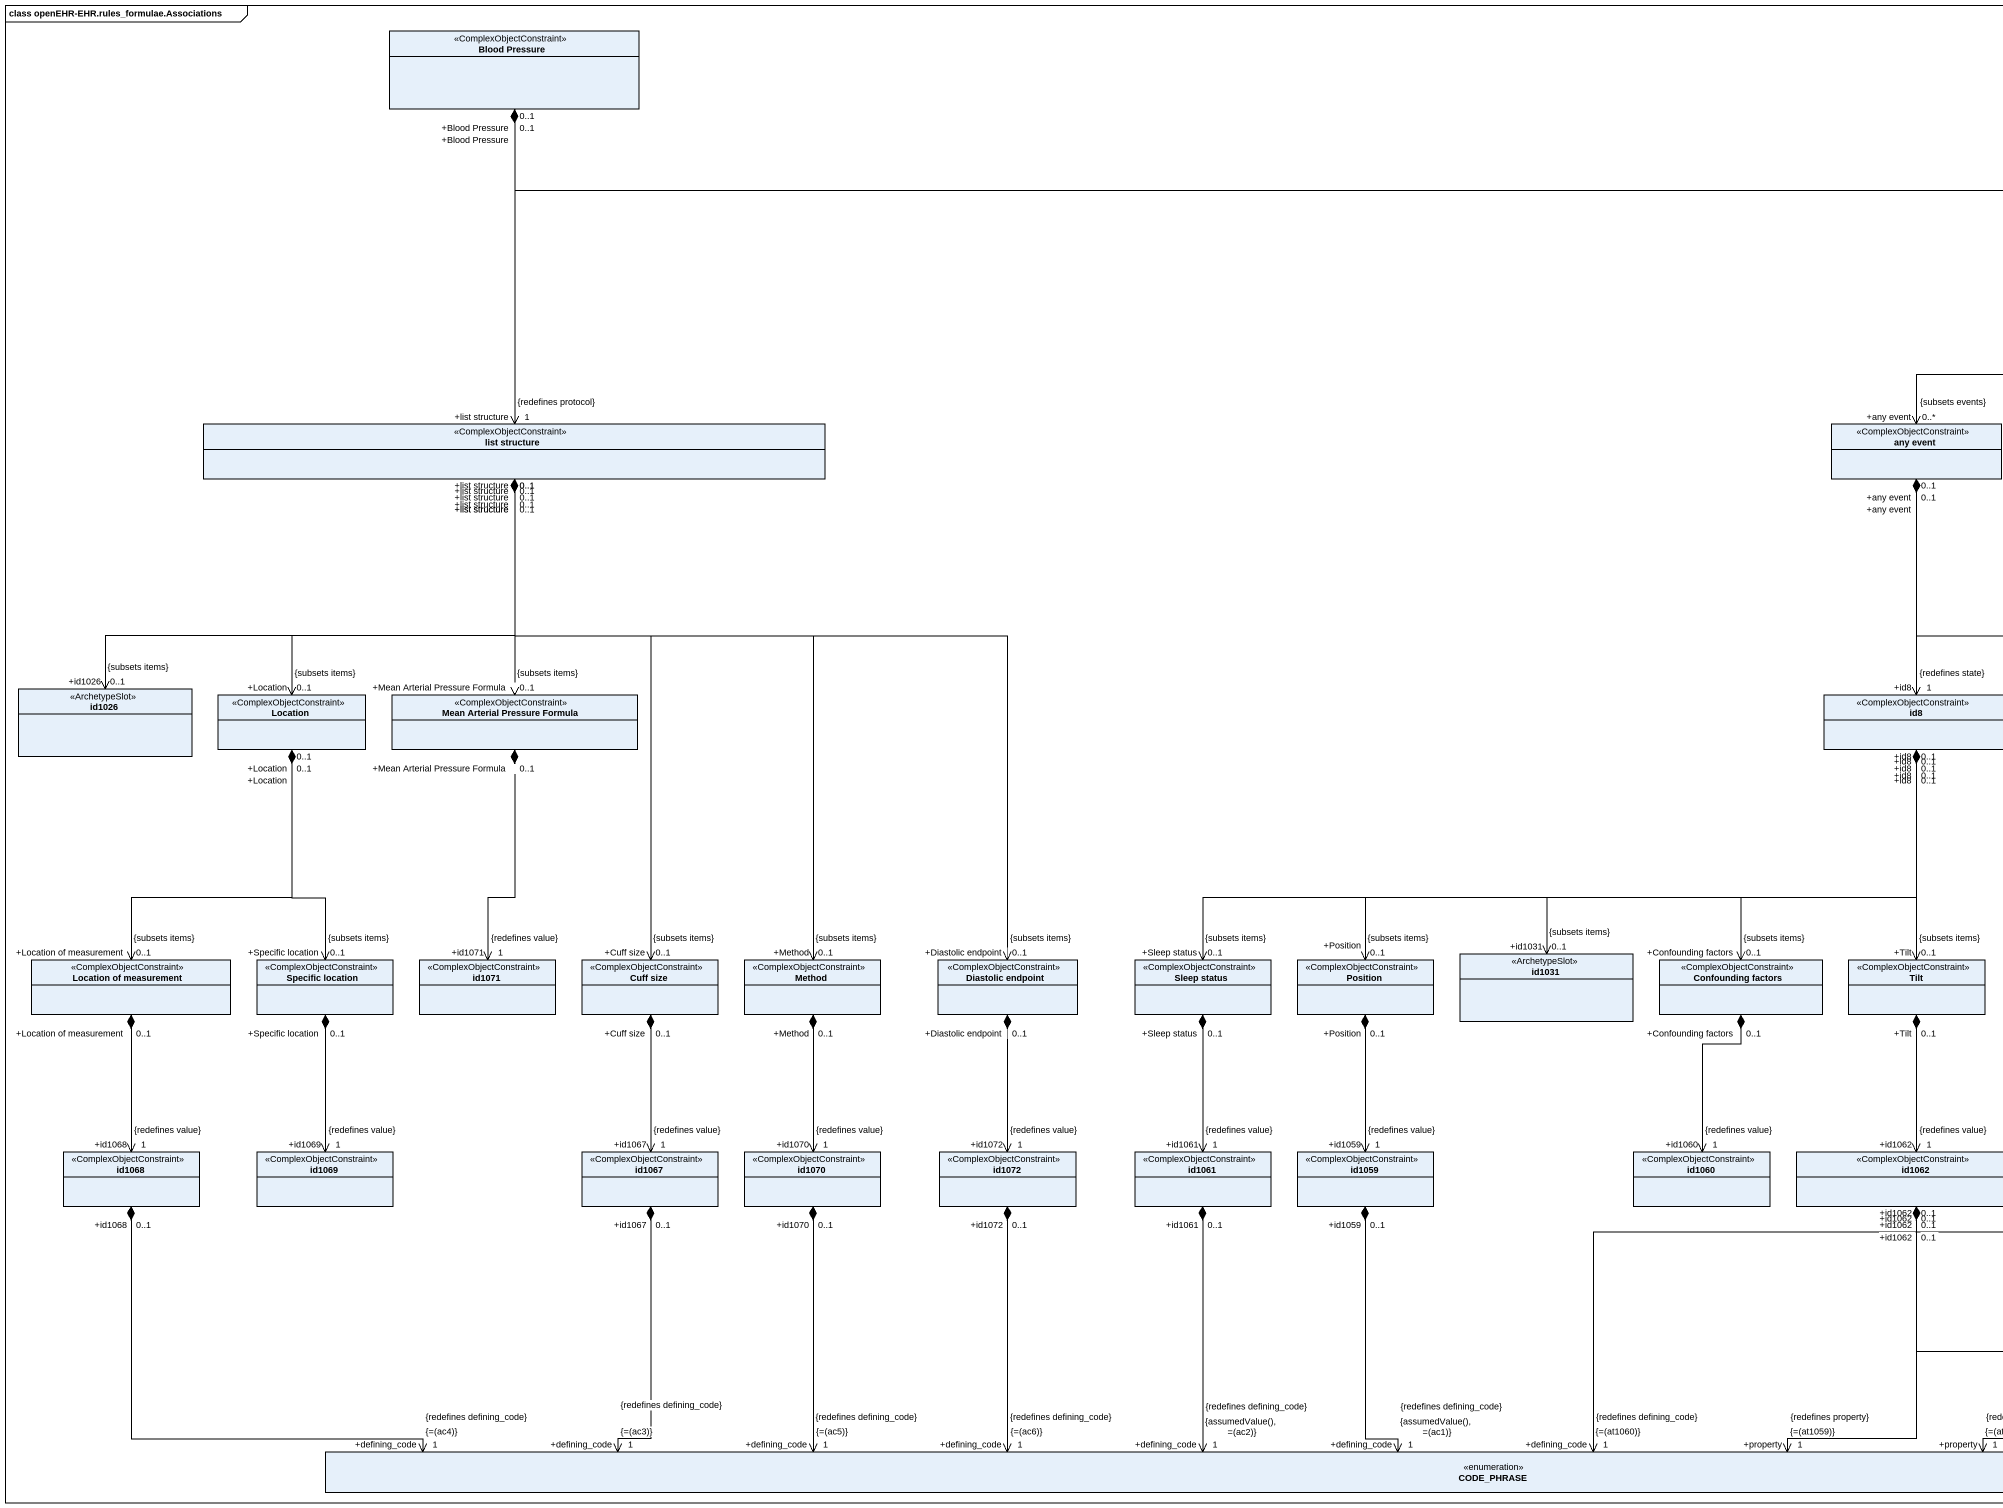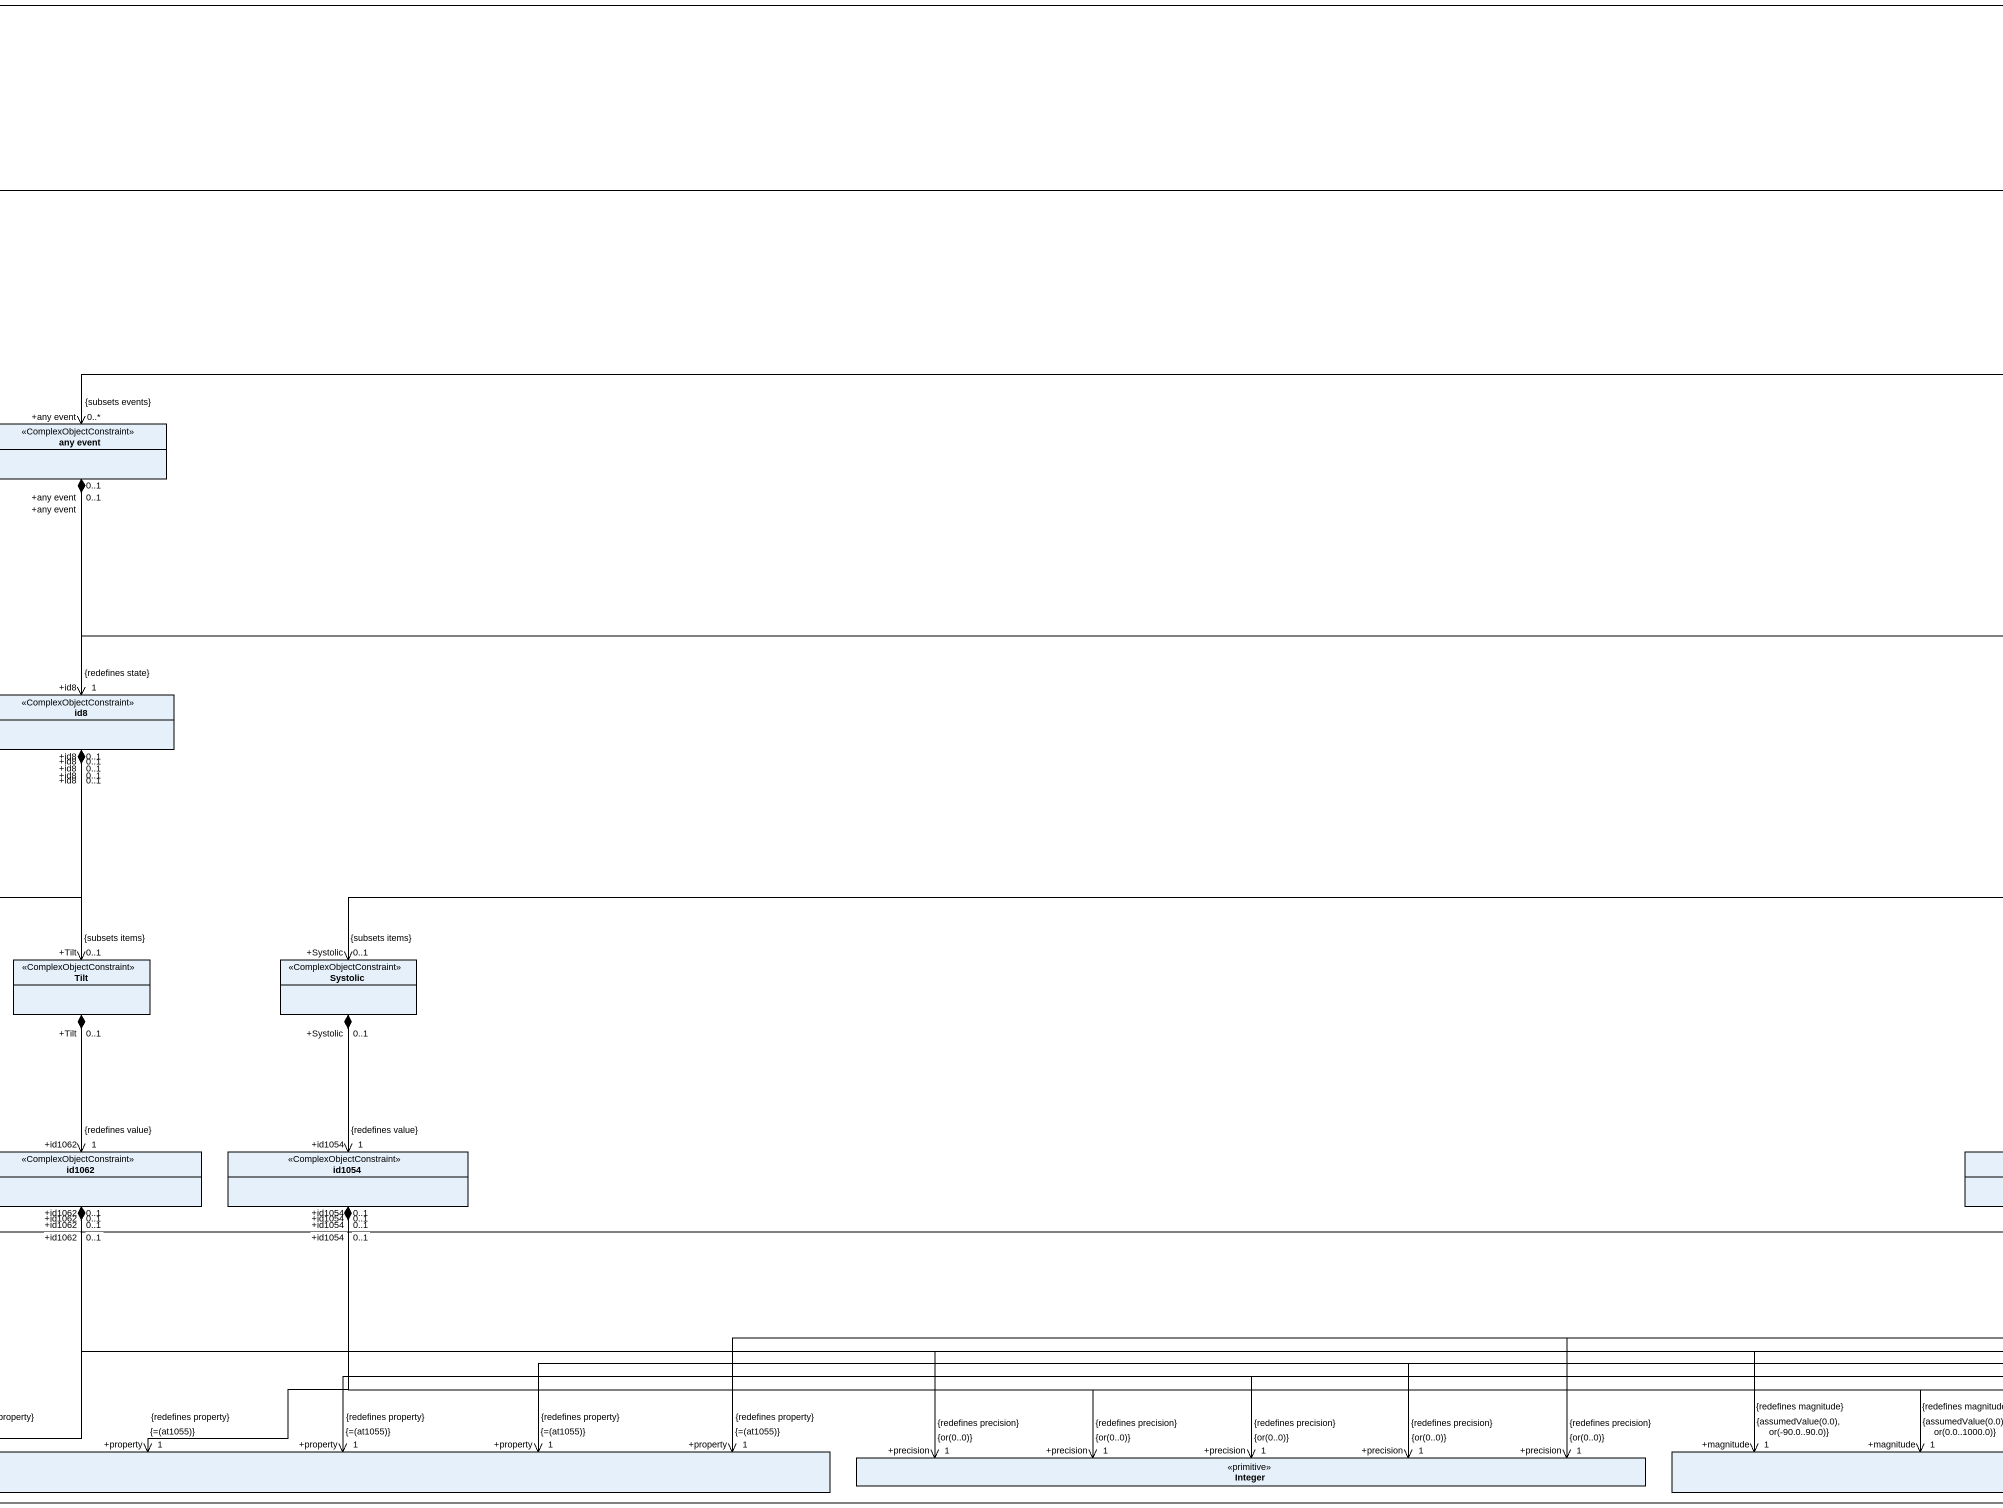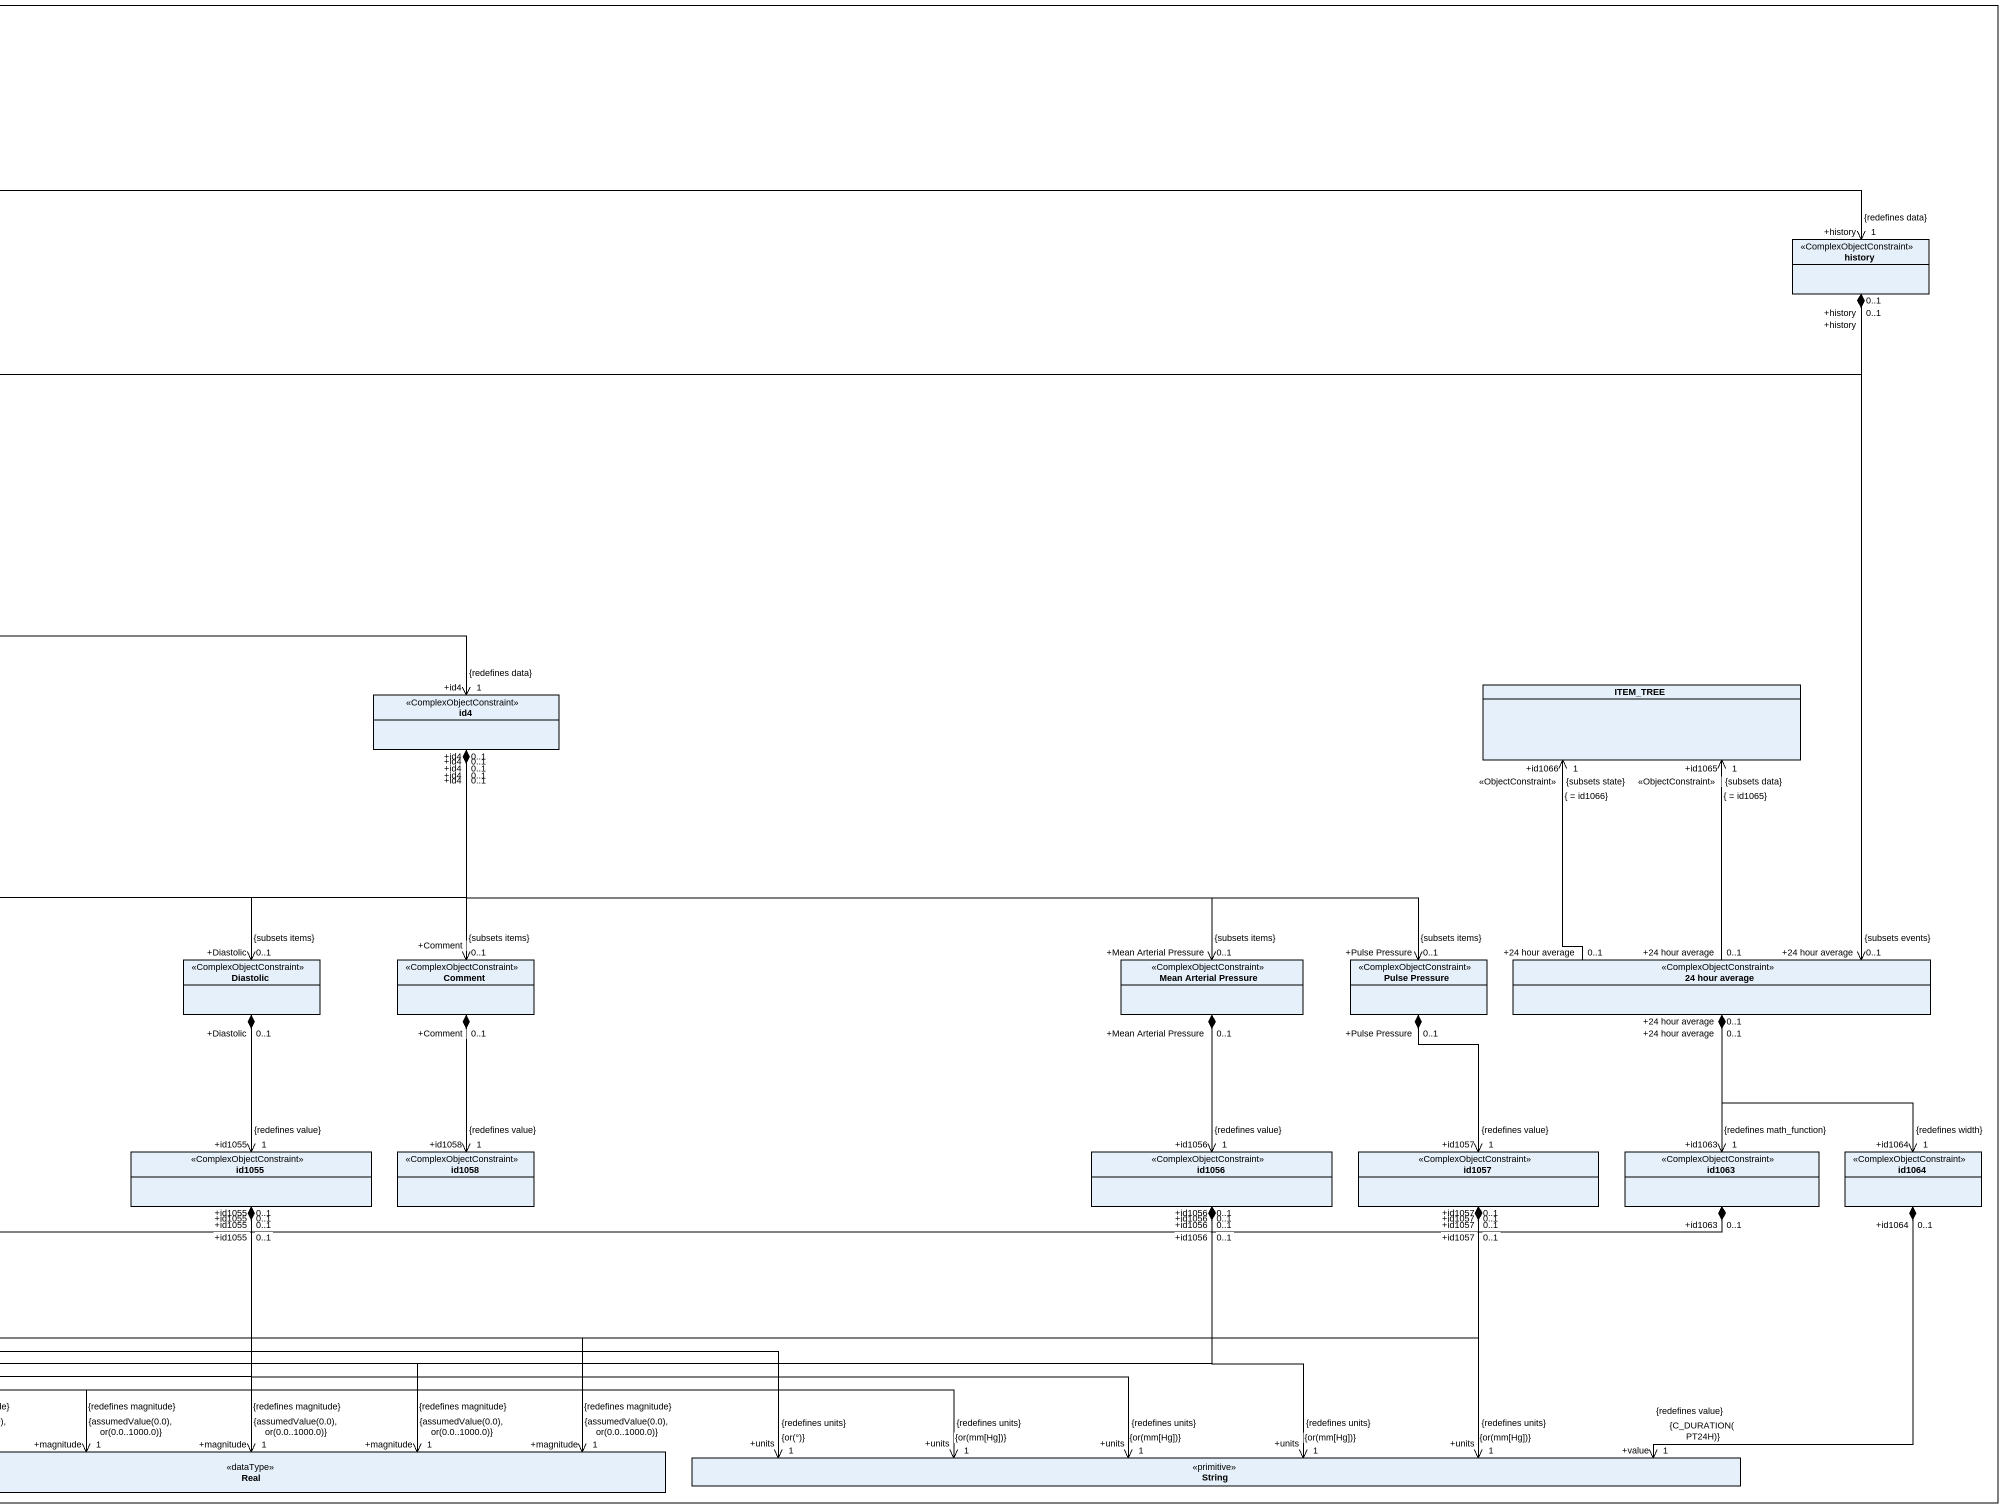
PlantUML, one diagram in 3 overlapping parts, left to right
@startuml
mainframe class openEHR-EHR.rules_formulae.Associations
hide circle
hide empty members
class "Blood Pressure" as Blood_Pressure <<ComplexObjectConstraint>>
class history <<ComplexObjectConstraint>>
class "list structure" as list_structure <<ComplexObjectConstraint>>
class "any event" as any_event <<ComplexObjectConstraint>>
class id1026 <<ArchetypeSlot>>
class Location <<ComplexObjectConstraint>>
class "Mean Arterial Pressure Formula" as Mean_Arterial_Pressure <<ComplexObjectConstraint>>
class id8 <<ComplexObjectConstraint>>
class id4 <<ComplexObjectConstraint>>
class ITEM_TREE
class "Location of measurement" as Location_of_measurement <<ComplexObjectConstraint>>
class "Specific location" as Specific_location <<ComplexObjectConstraint>>
class id1071 <<ComplexObjectConstraint>>
class "Cuff size" as Cuff_size <<ComplexObjectConstraint>>
class Method <<ComplexObjectConstraint>>
class "Diastolic endpoint" as Diastolic_endpoint <<ComplexObjectConstraint>>
class "Sleep status" as Sleep_status <<ComplexObjectConstraint>>
class Position <<ComplexObjectConstraint>>
class id1031 <<ArchetypeSlot>>
class "Confounding factors" as Confounding_factors <<ComplexObjectConstraint>>
class Tilt <<ComplexObjectConstraint>>
class Systolic <<ComplexObjectConstraint>>
class Diastolic <<ComplexObjectConstraint>>
class Comment <<ComplexObjectConstraint>>
class "Mean Arterial Pressure" as Mean_Arterial_Pressure_2 <<ComplexObjectConstraint>>
class "Pulse Pressure" as Pulse_Pressure <<ComplexObjectConstraint>>
class "24 hour average" as c24_hour_average <<ComplexObjectConstraint>>
class id1068 <<ComplexObjectConstraint>>
class id1069 <<ComplexObjectConstraint>>
class id1067 <<ComplexObjectConstraint>>
class id1070 <<ComplexObjectConstraint>>
class id1072 <<ComplexObjectConstraint>>
class id1061 <<ComplexObjectConstraint>>
class id1059 <<ComplexObjectConstraint>>
class id1060 <<ComplexObjectConstraint>>
class id1062 <<ComplexObjectConstraint>>
class id1054 <<ComplexObjectConstraint>>
class id1055 <<ComplexObjectConstraint>>
class id1058 <<ComplexObjectConstraint>>
class id1056 <<ComplexObjectConstraint>>
class id1057 <<ComplexObjectConstraint>>
class id1063 <<ComplexObjectConstraint>>
class id1064 <<ComplexObjectConstraint>>
enum CODE_PHRASE
class Integer <<primitive>>
class Real <<dataType>>
class String <<primitive>>
Blood_Pressure "+Blood Pressure\n0..1" *-right-> "+history\n1\n{redefines data}" history
Blood_Pressure "+Blood Pressure\n0..1" *--> "+list structure\n1\n{redefines protocol}" list_structure
history "+history\n0..1" *-left-> "+any event\n0..*\n{subsets events}" any_event
history "+history\n0..1" *--> "+24 hour average\n0..1\n{subsets events}" c24_hour_average
list_structure "+list structure\n0..1" *--> "+id1026\n0..1\n{subsets items}" id1026
list_structure "+list structure\n0..1" *--> "+Location\n0..1\n{subsets items}" Location
list_structure "+list structure\n0..1" *--> "+Mean Arterial Pressure Formula\n0..1\n{subsets items}" Mean_Arterial_Pressure
list_structure "+list structure\n0..1" *--> "+Cuff size\n0..1\n{subsets items}" Cuff_size
list_structure "+list structure\n0..1" *--> "+Method\n0..1\n{subsets items}" Method
list_structure "+list structure\n0..1" *--> "+Diastolic endpoint\n0..1\n{subsets items}" Diastolic_endpoint
any_event "+any event\n0..1" *--> "+id8\n1\n{redefines state}" id8
any_event "+any event\n0..1" *-right-> "+id4\n1\n{redefines data}" id4
Location "+Location\n0..1" *--> "+Location of measurement\n0..1\n{subsets items}" Location_of_measurement
Location "+Location\n0..1" *--> "+Specific location\n0..1\n{subsets items}" Specific_location
Mean_Arterial_Pressure "+Mean Arterial Pressure Formula\n0..1" *--> "+id1071\n1\n{redefines value}" id1071
id8 "+id8\n0..1" *-left-> "+Sleep status\n0..1\n{subsets items}" Sleep_status
id8 "+id8\n0..1" *-left-> "+Position\n0..1\n{subsets items}" Position
id8 "+id8\n0..1" *--> "+id1031\n0..1\n{subsets items}" id1031
id8 "+id8\n0..1" *--> "+Confounding factors\n0..1\n{subsets items}" Confounding_factors
id8 "+id8\n0..1" *--> "+Tilt\n0..1\n{subsets items}" Tilt
id4 "+id4\n0..1" *-left-> "+Systolic\n0..1\n{subsets items}" Systolic
id4 "+id4\n0..1" *--> "+Diastolic\n0..1\n{subsets items}" Diastolic
id4 "+id4\n0..1" *--> "+Comment\n0..1\n{subsets items}" Comment
id4 "+id4\n0..1" *-right-> "+Mean Arterial Pressure\n0..1\n{subsets items}" Mean_Arterial_Pressure_2
id4 "+id4\n0..1" *-right-> "+Pulse Pressure\n0..1\n{subsets items}" Pulse_Pressure
Location_of_measurement "+Location of measurement\n0..1" *--> "+id1068\n1\n{redefines value}" id1068
Specific_location "+Specific location\n0..1" *--> "+id1069\n1\n{redefines value}" id1069
Cuff_size "+Cuff size\n0..1" *--> "+id1067\n1\n{redefines value}" id1067
Method "+Method\n0..1" *--> "+id1070\n1\n{redefines value}" id1070
Diastolic_endpoint "+Diastolic endpoint\n0..1" *--> "+id1072\n1\n{redefines value}" id1072
Sleep_status "+Sleep status\n0..1" *--> "+id1061\n1\n{redefines value}" id1061
Position "+Position\n0..1" *--> "+id1059\n1\n{redefines value}" id1059
Confounding_factors "+Confounding factors\n0..1" *--> "+id1060\n1\n{redefines value}" id1060
Tilt "+Tilt\n0..1" *--> "+id1062\n1\n{redefines value}" id1062
Systolic "+Systolic\n0..1" *--> "+id1054\n1\n{redefines value}" id1054
Diastolic "+Diastolic\n0..1" *--> "+id1055\n1\n{redefines value}" id1055
Comment "+Comment\n0..1" *--> "+id1058\n1\n{redefines value}" id1058
Mean_Arterial_Pressure_2 "+Mean Arterial Pressure\n0..1" *--> "+id1056\n1\n{redefines value}" id1056
Pulse_Pressure "+Pulse Pressure\n0..1" *--> "+id1057\n1\n{redefines value}" id1057
c24_hour_average "+24 hour average\n0..1" -up-> "+id1066\n<<ObjectConstraint>>\n1\n{ = id1066}\n{subsets state}" ITEM_TREE
c24_hour_average "+24 hour average\n0..1" -up-> "+id1065\n<<ObjectConstraint>>\n1\n{ = id1065}\n{subsets data}" ITEM_TREE
c24_hour_average "+24 hour average\n0..1" *--> "+id1063\n1\n{redefines math_function}" id1063
c24_hour_average "+24 hour average\n0..1" *--> "+id1064\n1\n{redefines width}" id1064
id1068 "+id1068\n0..1" *-right-> "+defining_code\n1\n{=(ac4)}\n{redefines defining_code}" CODE_PHRASE
id1067 "+id1067\n0..1" *-right-> "+defining_code\n1\n{=(ac3)}\n{redefines defining_code}" CODE_PHRASE
id1070 "+id1070\n0..1" *-right-> "+defining_code\n1\n{=(ac5)}\n{redefines defining_code}" CODE_PHRASE
id1072 "+id1072\n0..1" *--> "+defining_code\n1\n{=(ac6)}\n{redefines defining_code}" CODE_PHRASE
id1061 "+id1061\n0..1" *--> "+defining_code\n1\n{assumedValue(), =(ac2)}\n{redefines defining_code}" CODE_PHRASE
id1059 "+id1059\n0..1" *--> "+defining_code\n1\n{assumedValue(), =(ac1)}\n{redefines defining_code}" CODE_PHRASE
id1062 "+id1062\n0..1" *--> "+property\n1\n{=(at1059)}\n{redefines property}" CODE_PHRASE
id1062 "+id1062\n0..1" *-right-> "+precision\n1\n{or(0..0)}\n{redefines precision}" Integer
id1062 "+id1062\n0..1" *-right-> "+magnitude\n1\n{assumedValue(0.0), or(-90.0..90.0)}\n{redefines magnitude}" Real
id1062 "+id1062\n0..1" *-right-> "+units\n1\n{or(°)}\n{redefines units}" String
id1054 "+id1054\n0..1" *-left-> "+property\n1\n{=(at1055)}\n{redefines property}" CODE_PHRASE
id1054 "+id1054\n0..1" *-right-> "+precision\n1\n{or(0..0)}\n{redefines precision}" Integer
id1054 "+id1054\n0..1" *-right-> "+magnitude\n1\n{assumedValue(0.0), or(0.0..1000.0)}\n{redefines magnitude}" Real
id1054 "+id1054\n0..1" *-right-> "+units\n1\n{or(mm[Hg])}\n{redefines units}" String
id1055 "+id1055\n0..1" *-left-> "+property\n1\n{=(at1055)}\n{redefines property}" CODE_PHRASE
id1055 "+id1055\n0..1" *-left-> "+precision\n1\n{or(0..0)}\n{redefines precision}" Integer
id1055 "+id1055\n0..1" *--> "+magnitude\n1\n{assumedValue(0.0), or(0.0..1000.0)}\n{redefines magnitude}" Real
id1055 "+id1055\n0..1" *-right-> "+units\n1\n{or(mm[Hg])}\n{redefines units}" String
id1056 "+id1056\n0..1" *-left-> "+property\n1\n{=(at1055)}\n{redefines property}" CODE_PHRASE
id1056 "+id1056\n0..1" *-left-> "+precision\n1\n{or(0..0)}\n{redefines precision}" Integer
id1056 "+id1056\n0..1" *-left-> "+magnitude\n1\n{assumedValue(0.0), or(0.0..1000.0)}\n{redefines magnitude}" Real
id1056 "+id1056\n0..1" *--> "+units\n1\n{or(mm[Hg])}\n{redefines units}" String
id1057 "+id1057\n0..1" *-left-> "+property\n1\n{=(at1055)}\n{redefines property}" CODE_PHRASE
id1057 "+id1057\n0..1" *-left-> "+precision\n1\n{or(0..0)}\n{redefines precision}" Integer
id1057 "+id1057\n0..1" *-left-> "+magnitude\n1\n{assumedValue(0.0), or(0.0..1000.0)}\n{redefines magnitude}" Real
id1057 "+id1057\n0..1" *--> "+units\n1\n{or(mm[Hg])}\n{redefines units}" String
id1063 "+id1063\n0..1" *-left-> "+defining_code\n1\n{=(at1060)}\n{redefines defining_code}" CODE_PHRASE
id1064 "+id1064\n0..1" *-left-> "+value\n1\n{C_DURATION(PT24H)}\n{redefines value}" String
@enduml
